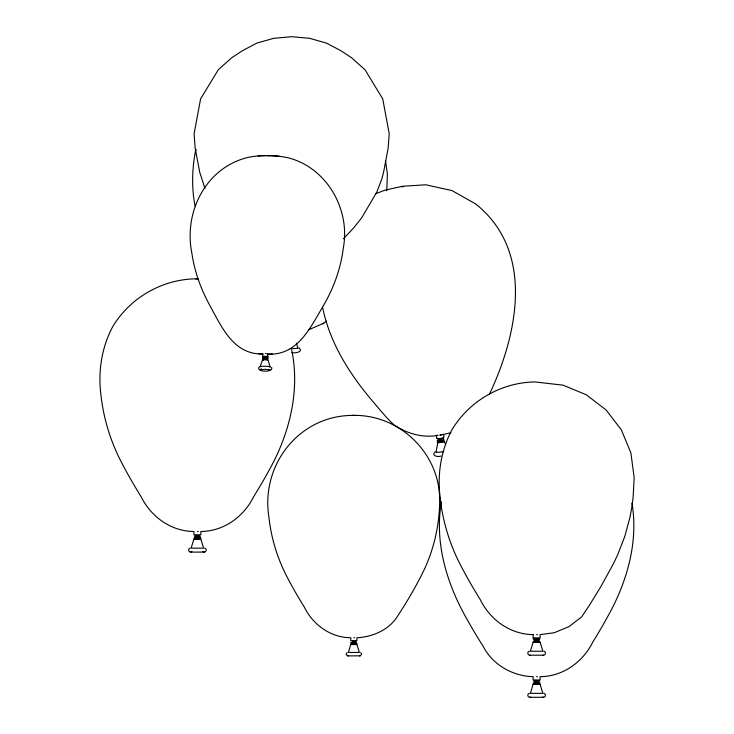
<?xml version="1.0" encoding="UTF-8"?>
<svg xmlns="http://www.w3.org/2000/svg" width="734" height="734" viewBox="0 0 734 734"><rect width="100%" height="100%" fill="white"/><g stroke="black" fill="none" stroke-linecap="round" stroke-linejoin="round"><path stroke-width="1.1" d="M386.781 190.601L387.396 174.077L385.478 160.618M441.455 501.808C434.17 542.61 446.942 584.466 467.283 619.735C472.274 628.708 477.54 637.516 483.082 646.159C492.477 664.756 512.561 676.106 533.196 676.702L533.104 679.959L540.141 679.959L540.05 676.702C563.015 676.509 583.025 661.995 592.916 641.828C598.366 633.13 603.541 624.258 608.44 615.239C627.166 581.447 638.58 541.6 631.937 502.937M435.996 452.052L437.859 442.593M260.212 366.798L262.497 359.825L265.268 359.532L268.048 359.917L270.103 366.963M196.217 149.598L195.372 151.699C191.987 169.701 191.583 188.051 195.042 206.07M489.486 394.14C517.654 334.447 535.15 251.202 475.549 203.859L451.961 190.592L425.858 184.785L402.26 186.298L384.57 190.262L375.854 193.739M261.24 368.798L260.221 369.697L265.093 369.321L269.984 369.853L269.286 369.486M443.134 434.271C447.079 438.932 437.189 438.996 437.207 438.226M437.299 441.308L444.143 440.4M444.309 441.492L437.345 442.519L437.813 442.253M444.235 441.749L437.4 442.868M343.512 238.715L353.852 227.705L361.752 217.704L376.799 192.079L381.818 179.013L383.588 172.215L388.148 148.14L389.203 133.661L382.726 98.879L365.009 69.748L351.549 57.711L340.787 50.655L326.391 43.086L309.638 38.324L291.655 36.7L273.672 38.324L256.918 43.086L242.532 50.655L231.76 57.711L218.301 69.748L200.593 98.879L194.115 133.661L195.161 148.14L199.721 172.215L204.942 188.399M434.748 452.153C431.115 456.007 438.382 457.3 441.015 456.034M267.717 354.036L267.736 356.596M268.002 357.274L262.634 357.018M308.555 329.86L323.758 323.189M322.832 323.914L326.456 321.07M191.895 551.564C189.455 553.849 186.812 548.867 190.069 548.124M346.989 652.554L346.081 654.526L347.751 655.902L360.403 655.829L361.66 654.058L360.715 652.554M441.418 434.803L440.226 435.115M443.538 439.703L443.877 439.345M529.315 651.214C527.076 651.627 527.416 655.223 529.7 655.205L543.545 655.205C545.83 655.223 546.169 651.627 543.931 651.214M529.315 693.309C527.076 693.722 527.416 697.318 529.7 697.3L543.545 697.3C545.83 697.318 546.169 693.722 543.931 693.309M530.719 697.061L529.7 697.3M259.579 366.578C254.074 371.835 273.764 373.248 271.653 367.339M267.69 359.816L262.497 359.559L263.313 359.816M450.905 432.739L441.455 434.858M442.987 439.859L437.161 440.547M190.455 552.106L204.3 552.106C206.584 552.124 206.924 548.527 204.685 548.124M439.758 435.161L440.639 435.023M198.593 278.828L195.666 278.828C161.92 279.388 130.037 297.802 112.669 326.74C101.659 347.476 97.971 371.331 100.888 394.543C103.384 417.655 110.155 440.281 120.761 460.97C127.037 473.136 133.817 485.036 141.084 496.634C150.975 516.8 170.985 531.315 193.95 531.508L193.859 534.765L200.896 534.765L200.804 531.508C223.769 531.315 243.78 516.8 253.67 496.634C259.111 487.936 264.295 479.063 269.194 470.044C289.425 433.95 300.307 390.965 291.655 349.852M352.338 415.407C298.71 415.673 260.487 465.439 268.938 517.241C271.14 537.582 277.094 557.491 286.434 575.695C291.948 586.402 297.921 596.88 304.316 607.082C313.014 624.836 330.621 637.607 350.834 637.773L350.751 640.644L356.944 640.644L356.862 637.773C371.661 637.002 387.24 630.772 396.011 618.45C399.36 613.45 402.617 608.376 405.764 603.247C412.747 591.742 419.38 580.007 425.078 567.804C434.647 546.463 439.657 523.131 439.684 499.744C439.593 452.887 399.113 413.958 352.338 415.407L355.357 415.407M347.751 655.902L348.219 655.857M529.7 655.205L530.223 655.15M267.057 354.137C297.307 356.018 309.922 328.364 322.896 306.555C333.539 288.545 340.842 268.497 343.365 247.679C350.421 209.502 327.07 168.15 288.82 157.966C275.672 155.012 261.598 154.755 248.358 157.324C205.979 167.306 183.546 211.961 191.84 253.001C194.418 271.167 200.685 288.655 209.447 304.738C221.191 325.951 233.008 354.274 261.836 353.962M437.914 439.574L443.721 438.336M268.295 155.59L258.093 155.911M269.002 155.92L268.295 155.911M267.855 354.109L272.36 353.962M291.875 352.641C294.591 353.421 303.766 352.063 299.178 347.999M197.373 531.508L198.263 531.508M194.886 535.737L199.868 535.737M194.327 536.774L200.419 536.774M194.327 537.756L200.896 537.756M193.859 538.875L200.896 538.875M536.627 634.607L537.508 634.607M353.852 637.773L354.632 637.773M533.104 638.828L539.673 638.828M533.581 639.865L539.673 639.865M534.132 640.855L539.114 640.855M352.302 641.498L356.036 641.498M533.104 641.966L540.141 641.966M350.751 642.406L356.531 642.406M350.751 643.278L356.944 643.278M350.751 644.25L356.944 644.25M536.627 676.702L537.508 676.702M533.581 680.932L539.673 680.932M534.132 681.959L539.114 681.959M533.104 682.95L540.141 682.95M533.104 684.06L540.141 684.06M265.369 353.504L266.066 353.522M279.039 156.25L268.993 155.599M258.487 353.742L262.919 354.027M204.3 552.106L202.85 551.564M543.022 655.15L543.545 655.205M359.486 655.857L359.944 655.902M543.545 697.3L542.527 697.061M443.235 437.336L443.703 437.464M195.666 278.828L197.373 279.048M263.313 360.082L262.497 359.825M263.029 353.962L262.552 356.339L268.112 356.43M268.084 357.999L262.625 357.999M268.066 358.77L262.607 358.779M444.354 441.84L445.703 444.63M296.371 343.108L297.94 348.035M322.483 306.748C329.474 342.338 349.219 373.597 372.367 400.902C379.46 409.067 386.112 417.829 394.176 425.032C406.966 433.647 422.711 438.115 438.06 435.363L436.354 435.28L436.748 438.492M260.377 366.651A4.945 0.606 0.9 0 1 264.497 366.266A4.945 0.606 0.9 0 1 269.433 366.642M269.928 366.798A4.945 0.606 0.9 0 1 269.938 367.119M443.813 451.584A6.257 0.697 -8.5 0 1 436.198 451.841M297.692 347.898A6.257 0.541 -0.6 0 1 290.196 348.65M533.196 634.607L533.104 637.864L540.141 637.864L540.05 634.607L554.188 632.745L568.96 626.625L581.649 616.89L590.164 604.064L600.889 586.558L613.239 564.061L617.56 555.087L624.762 536.526L629.974 517.296L631.8 507.506L633.112 497.634L634.167 477.751L630.901 452.942L621.331 429.83L606.101 409.985L586.255 394.754L563.143 385.185L534.912 381.919C501.166 382.487 469.283 400.892 451.915 429.83C440.905 450.575 437.216 474.43 440.134 497.634C442.63 520.755 449.401 543.371 460.007 564.061C466.283 576.227 473.063 588.127 480.33 599.733C490.22 619.9 510.231 634.405 533.196 634.607M193.859 539.215L191.115 548.16L203.639 548.16L200.896 539.215L193.859 539.215M350.751 644.562L348.338 652.425L359.357 652.425L356.944 644.562L350.751 644.562M533.104 642.314L530.361 651.251L542.885 651.251L540.141 642.314L533.104 642.314M533.104 684.409L530.361 693.346L542.885 693.346L540.141 684.409L533.104 684.409M403.562 186.464L401.865 186.711L403.562 186.464"/></g></svg>
